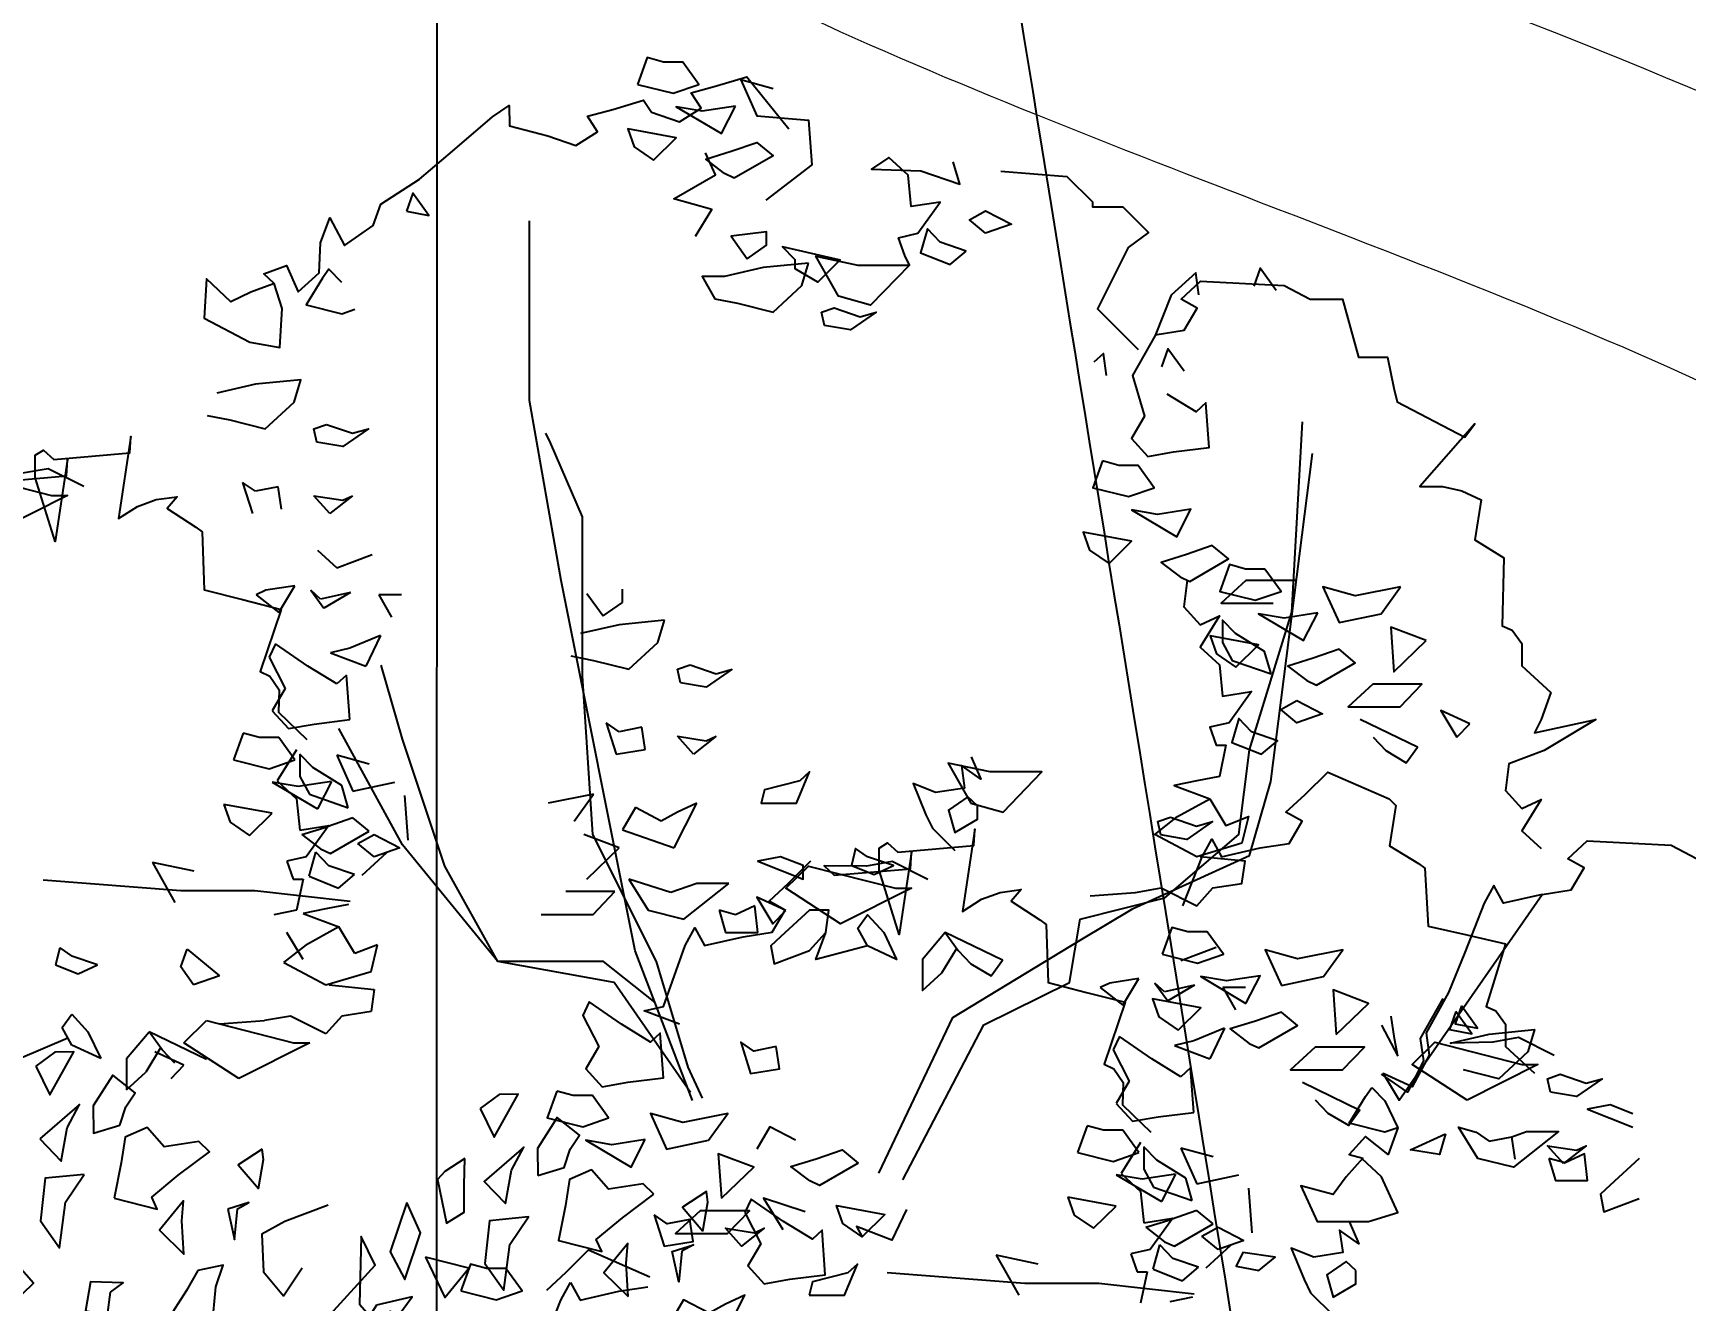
# Model space of a CAD drawing. Header units: metres. Extents: x 10 to 239, y 2 to 253.
# Drawn here: x 34.41 to 40.64, y 97.58 to 102.37 of the extents above; entities that cross this region are included whole.
import ezdxf

# ---------------------------------------------------------------- set-up
doc = ezdxf.new("R2010")
doc.units = ezdxf.units.M
doc.header["$MEASUREMENT"] = 0
doc.layers.get('Defpoints').update_dxf_attribs({"color": 9})
for name, color, linetype in [('-cotas', 252, 'Continuous'), ('1', 7, 'Continuous'), ('cot200', 9, 'Continuous')]:
    doc.layers.add(name, color=color, linetype=linetype)
doc.layers.add('barrera', color=7, linetype='Continuous', lineweight=0, true_color=0x9dbb63)
doc.layers.add('bloques ARBOLES', color=7, linetype='Continuous', true_color=0xb8d897)
doc.styles.get("Standard").update_dxf_attribs({"font": 'arial.ttf'})
doc.dimstyles.get("Standard").update_dxf_attribs({"dimtxt": 0.18, "dimasz": 0.18, "dimexe": 0.18, "dimexo": 0.0625, "dimgap": 0.09, "dimtad": 0, "dimtih": 1, "dimtoh": 1, "dimdec": 4, "dimzin": 0, "dimdsep": 46, "dimtxsty": 'Standard', "dimcen": 0.09, "dimadec": 0, "dimazin": 0, "dimtfac": 1, "dimtdec": 4, "dimtofl": 0, "dimtmove": 0, "dimatfit": 3, "dimfxl": 1, "dimtolj": 1, "dimtzin": 0, "dimarcsym": 0})

# ---------------------------------------------------------------- blocks, each defined once
blk = doc.blocks.new('ARBOL22')
for points in [[(-0.1967, 2.2503), (-0.1308, 2.2338), (-0.0828, 2.2503), (-0.1128, 2.2918), (-0.1487, 2.2918), (-0.1787, 2.3)], [(-0.0147, 2.2102), (-0.0769, 2.2007), (-0.1248, 2.2089), (-0.041, 2.1592)], [(-0.1668, 2.1096), (-0.1248, 2.1509), (-0.2146, 2.1676), (-0.2028, 2.1343)], [(-0.017, 2.0763), (-0.0351, 2.0847), (-0.0702, 2.1116), (-0.0231, 2.1261), (0.0249, 2.1427), (0.0549, 2.1178)], [(-0.6257, 2.0149), (-0.5839, 2.0067), (-0.6139, 2.0482)], [(0.4494, 1.974), (0.4194, 1.9988), (0.4494, 2.0155), (0.4973, 1.9906)], [(0.0068, 1.9268), (0.0427, 1.9517), (0.0427, 1.9765), (-0.0231, 1.9683)], [(0.4133, 1.9409), (0.3654, 1.9575), (0.3415, 1.9824), (0.3286, 1.9377), (0.3835, 1.916)], [(0.072, 1.9491), (0.1797, 1.9244), (0.1379, 1.8829), (0.0959, 1.9078), (0.0959, 1.9244)], [(0.1206, 1.9186), (0.0368, 1.9103), (-0.035, 1.8937), (-0.077, 1.8937), (-0.0531, 1.8523), (-0.0111, 1.8439), (0.0548, 1.8275), (0.1086, 1.877)], [(0.1447, 1.8275), (0.1686, 1.8357), (0.2165, 1.8191), (0.2465, 1.8275), (0.1986, 1.7944), (0.1506, 1.8026)], [(-0.7739, 1.6192), (-0.726, 1.6026), (-0.696, 1.611), (-0.744, 1.5779), (-0.7919, 1.5861), (-0.7978, 1.611)], [(0.6666, 1.5513), (0.6487, 1.5016), (0.7146, 1.4851), (0.7625, 1.5016), (0.7325, 1.5431), (0.6966, 1.5431)], [(-1.2845, 1.4869), (-1.2547, 1.4869), (-1.3864, 1.4207), (-1.4882, 1.4869), (-1.4462, 1.5283)], [(0.7205, 1.4603), (0.8043, 1.4105), (0.8307, 1.4616), (0.7684, 1.452)], [(0.6785, 1.3609), (0.7205, 1.4023), (0.6307, 1.4189), (0.6426, 1.3856)], [(0.8103, 1.3361), (0.8284, 1.3277), (0.9002, 1.3692), (0.8702, 1.394), (0.8223, 1.3774), (0.7752, 1.3629)], [(0.9679, 1.3506), (0.932, 1.3506), (0.902, 1.3588), (0.8841, 1.3091), (0.95, 1.2926), (0.9979, 1.3091)], [(1.2194, 1.3175), (1.1356, 1.3009), (1.0757, 1.3175), (1.1056, 1.2511), (1.1835, 1.2677)], [(1.0661, 1.2691), (1.0038, 1.2595), (0.9559, 1.2677), (1.0397, 1.218)], [(0.9793, 1.156), (0.9672, 1.1975), (0.9134, 1.2306), (0.8893, 1.2555), (0.8893, 1.214), (0.9073, 1.1808)], [(1.2674, 1.218), (1.2015, 1.2429), (1.2074, 1.16)], [(0.9139, 1.1684), (0.9559, 1.2098), (0.8661, 1.2264), (0.878, 1.1931)], [(1.0638, 1.1352), (1.1356, 1.1767), (1.1056, 1.2015), (1.0577, 1.1849), (1.0106, 1.1704), (1.0457, 1.1436)], [(1.1681, 1.1366), (1.1224, 1.0945), (1.2189, 1.0945), (1.2595, 1.1366)], [(1.0272, 1.1064), (1.0751, 1.0815), (1.0272, 1.0649), (0.9972, 1.0898)], [(0.9432, 1.0484), (0.9193, 1.0733), (0.9064, 1.0287), (0.9613, 1.0069), (0.9911, 1.0318)], [(0.4222, 0.9158), (0.482, 0.8994), (0.554, 0.9738), (0.4581, 0.9738), (0.3802, 0.9904)], [(0.1046, 0.9573), (0.0388, 0.9407), (0.0328, 0.9158), (0.0987, 0.9158), (0.1226, 0.9738)], [(0.4166, 0.9275), (0.3807, 0.9026), (0.3926, 0.8611), (0.4346, 0.886), (0.4346, 0.9109)], [(0.7927, 0.8901), (0.8407, 0.8734), (0.8706, 0.8818), (0.8227, 0.8487), (0.7748, 0.857), (0.7689, 0.8818)], [(0.2005, 0.7999), (0.2425, 0.7834), (0.2784, 0.7999), (0.2305, 0.8165), (0.2082, 0.8318)], [(0.0687, 0.8165), (0.0269, 0.8081), (0.1107, 0.775), (0.1107, 0.7999)], [(0.2822, 0.7578), (0.312, 0.7578), (0.1802, 0.6916), (0.0785, 0.7578), (0.1205, 0.7991)], [(0.0785, 0.7165), (0.0246, 0.7412), (0.0546, 0.6916)], [(1.4826, 0.7465), (1.4107, 0.7299), (1.3928, 0.763), (1.3748, 0.7299), (1.3389, 0.6388), (1.309, 0.5642), (1.267, 0.4897), (1.2731, 0.4482), (1.2413, 0.3894), (1.1874, 0.4141), (1.2174, 0.3645)], [(0.7771, 0.6353), (0.843, 0.6188), (0.8909, 0.6353), (0.8609, 0.6768), (0.825, 0.6768), (0.795, 0.685)], [(0.9986, 0.5773), (1.0765, 0.594), (1.1124, 0.6437), (1.0286, 0.6271), (0.9686, 0.6437)], [(0.9327, 0.5442), (0.9591, 0.5953), (0.8968, 0.5857), (0.8489, 0.594)], [(0.8069, 0.4946), (0.8489, 0.536), (0.7591, 0.5526), (0.771, 0.5193)], [(1.1004, 0.4862), (1.1604, 0.5442), (1.0945, 0.5691)], [(-0.2686, 0.464), (-0.2925, 0.4226), (-0.2626, 0.3893), (-0.2146, 0.3977), (-0.1487, 0.406), (-0.1548, 0.4888), (-0.1728, 0.4722), (-0.2266, 0.5053), (-0.2866, 0.5468), (-0.2985, 0.5219)], [(0.9387, 0.4698), (0.9568, 0.4614), (1.0286, 0.5029), (0.9986, 0.5277), (0.9507, 0.5111), (0.9036, 0.4966)], [(1.3221, 0.5288), (1.3103, 0.4955), (1.3521, 0.4873)], [(1.3328, 0.5395), (1.321, 0.5062), (1.3628, 0.498)], [(0.0609, 0.464), (0.0189, 0.4557), (-0.0051, 0.4722), (0.013, 0.4142), (0.0669, 0.4226)], [(1.1119, 0.4207), (1.1525, 0.4628), (1.061, 0.4628), (1.0154, 0.4207)], [(1.3431, 0.3645), (1.2413, 0.4307), (1.2833, 0.4721), (1.445, 0.4307), (1.4748, 0.4307)], [(-1.3134, 0.4275), (-1.2876, 0.3745), (-1.2432, 0.4543), (-1.2786, 0.4537)], [(-1.1579, 0.3183), (-1.1465, 0.3523), (-1.1291, 0.3781), (-1.1706, 0.411), (-1.2072, 0.3538), (-1.2068, 0.3031)], [(1.4981, 0.3794), (1.4922, 0.4043), (1.5161, 0.4125), (1.564, 0.3959), (1.594, 0.4043), (1.5461, 0.3712)], [(-0.4886, 0.3487), (-0.4627, 0.2957), (-0.4184, 0.3755), (-0.4537, 0.3749)], [(-0.3464, 0.3811), (-0.3643, 0.3314), (-0.2985, 0.3149), (-0.2505, 0.3314), (-0.2805, 0.3729), (-0.3164, 0.3729)], [(-1.3065, 0.2925), (-1.2665, 0.2512), (-1.2557, 0.3133), (-1.2326, 0.3561)], [(-0.0649, 0.29), (-0.029, 0.3398), (-0.1128, 0.3231), (-0.1728, 0.3398), (-0.1428, 0.2734)], [(-1.1685, 0.1828), (-1.0881, 0.1622), (-1.0981, 0.1846), (-1.0496, 0.2251), (-0.9911, 0.2687), (-1.0109, 0.2878), (-1.0754, 0.278), (-1.107, 0.3138), (-1.148, 0.296), (-1.1553, 0.2479)], [(-0.382, 0.2243), (-0.3331, 0.2395), (-0.3217, 0.2735), (-0.3043, 0.2993), (-0.3457, 0.3321), (-0.3823, 0.2749)], [(-0.4309, 0.2344), (-0.4078, 0.2772), (-0.4816, 0.2136), (-0.4416, 0.1724)], [(-0.1823, 0.2913), (-0.2446, 0.2818), (-0.2925, 0.29), (-0.2087, 0.2403)], [(1.3034, 0.302), (1.2922, 0.2636), (1.2383, 0.272)], [(1.522, 0.2468), (1.4922, 0.2799), (1.5461, 0.2717), (1.564, 0.2799)], [(-0.8933, 0.2737), (-0.9381, 0.2444), (-0.9005, 0.2002), (-0.8913, 0.2541)], [(-0.5175, 0.2564), (-0.5541, 0.2317), (-0.5678, 0.2172), (-0.5514, 0.1359), (-0.5182, 0.1564), (-0.5187, 0.2071)], [(-0.041, 0.1823), (0.0189, 0.2403), (-0.0469, 0.2651)], [(0.2131, 0.2475), (0.1413, 0.206), (0.1232, 0.2144), (0.0881, 0.2412), (0.1352, 0.2557), (0.1831, 0.2723)], [(1.495, 0.2564), (1.5071, 0.215), (1.567, 0.215), (1.5609, 0.2648), (1.525, 0.2482)], [(-1.2236, 0.2267), (-1.2961, 0.2195), (-1.3051, 0.1403), (-1.2694, 0.0904), (-1.2585, 0.1752)], [(-0.1663, 0.1898), (-0.1861, 0.209), (-0.2505, 0.1992), (-0.2821, 0.235), (-0.3232, 0.2172), (-0.3305, 0.1691), (-0.3437, 0.104), (-0.2632, 0.0834), (-0.2733, 0.1057), (-0.2247, 0.1462)], [(-0.0757, 0.1213), (-0.0664, 0.1752), (-0.0685, 0.1949), (-0.1133, 0.1656)], [(-1.0428, 0.1406), (-1.0394, 0.1773), (-1.0839, 0.1228), (-1.0386, 0.0787)], [(-0.957, 0.1623), (-0.945, 0.106), (-0.9393, 0.1628), (-0.918, 0.1746)], [(-0.6251, 0.1746), (-0.6558, 0.0831), (-0.6288, 0.0313), (-0.5996, 0.1179)], [(-0.0295, 0.1167), (0.011, 0.1589), (-0.0804, 0.1589), (-0.126, 0.1167)], [(0.0022, 0.156), (0.032, 0.098), (0.0081, 0.0567), (0.0381, 0.0234), (0.086, 0.0318), (0.1519, 0.0401), (0.1458, 0.1229), (0.1279, 0.1063), (0.074, 0.1394), (0.0141, 0.1809)], [(-0.4803, 0.0615), (-0.4446, 0.0116), (-0.4336, 0.0964), (-0.3988, 0.1479), (-0.4712, 0.1406)], [(-0.1656, 0.1513), (-0.1475, 0.0934), (-0.0936, 0.1018), (-0.0996, 0.1431), (-0.1416, 0.1349)], [(0.0202, 0.1182), (0.0381, 0.1265), (-0.0039, 0.0934), (-0.0337, 0.1265)], [(-0.2138, -0.0001), (-0.218, 0.0618), (-0.2145, 0.0985), (-0.2591, 0.044)], [(-0.1144, 0.084), (-0.1202, 0.0272), (-0.1322, 0.0835), (-0.0931, 0.0957)], [(-0.59, 0.0731), (-0.5542, -0.0022), (-0.5096, 0.0524)], [(0.9568, 0.0483), (0.9868, 0.0732), (0.9268, 0.0814), (0.9148, 0.0565)], [(1.1365, 0.0483), (1.1186, 0.0649), (1.0827, 0.0401), (1.0945, -0.0014), (1.1365, 0.0234)], [(-1.4114, -0.0198), (-1.3463, -0.086), (-1.3504, -0.0467), (-1.3567, -0.013), (-1.3178, 0.0245), (-1.3495, 0.0605)], [(-1.0126, 0.0485), (-1.034, 0.0113), (-1.0706, -0.0459), (-1.0407, -0.1127), (-1.0052, -0.1374), (-0.9863, -0.0553), (-0.9792, 0.0181), (-0.9659, 0.0579)], [(-0.5249, 0.0105), (-0.459, -0.006), (-0.411, 0.0105), (-0.441, 0.052), (-0.4769, 0.052), (-0.5069, 0.0602)], [(0.122, 0.0023), (0.1878, 0.0023), (0.2117, 0.0602), (0.1938, 0.0438), (0.1279, 0.0271)], [(-1.1748, 0.0081), (-1.1515, 0.0256), (-1.2122, 0.0269), (-1.2214, -0.0268), (-1.1804, -0.0344)], [(-0.0398, -0.0806), (0.0022, 0.0023), (-0.0337, -0.0142), (-0.0637, -0.0308), (-0.1116, -0.006), (-0.1356, -0.0475)], [(-0.6812, -0.0163), (-0.7178, -0.0735), (-0.6818, -0.174), (-0.6627, -0.1174), (-0.6632, -0.0666), (-0.6148, -0.0007)]]:
    blk.add_lwpolyline(points, close=True)
for points in [[(-0.8727, 1.8802), (-0.9147, 1.8648), (-0.9514, 1.8467), (-0.9966, 1.8891), (-1.0009, 1.8166), (-0.9162, 1.772), (-0.8607, 1.7616), (-0.8564, 1.8342), (-0.8711, 1.8808), (-0.8902, 1.8987), (-0.8481, 1.9141), (-0.8265, 1.8651), (-0.7874, 1.9008), (-0.7855, 1.956), (-0.7676, 2.0028), (-0.7407, 1.951), (-0.6872, 1.9884), (-0.6732, 2.028), (-0.6014, 2.0743), (-0.5401, 2.1264), (-0.466, 2.1903), (-0.4347, 2.2112), (-0.4342, 2.1736), (-0.3629, 2.1548), (-0.3112, 2.137), (-0.2708, 2.1624), (-0.2896, 2.1911), (-0.2424, 2.2037), (-0.1859, 2.2209), (-0.1705, 2.1987), (-0.1189, 2.1808), (-0.0785, 2.2063), (-0.0973, 2.235), (-0.0501, 2.2475), (0.0064, 2.2647), (0.084, 2.1677)], [(0.0549, 2.242), (-0.0051, 2.2587), (0.0249, 2.1923), (0.1207, 2.184), (0.1267, 2.1012), (0.0417, 2.0356)], [(-0.089, 1.9683), (-0.059, 2.0179), (-0.1292, 2.038), (-0.052, 2.0826), (-0.0706, 2.1231)], [(0.3079, 1.915), (0.2359, 1.8405), (0.1761, 1.857), (0.1341, 1.9316), (0.212, 1.915), (0.3079, 1.915), (0.2995, 1.9326), (0.2876, 1.9657), (0.3235, 1.974), (0.3654, 2.032), (0.3115, 2.0237), (0.3056, 2.0817), (0.2697, 2.1148), (0.2378, 2.0931), (0.3294, 2.0899), (0.4014, 2.0651), (0.3894, 2.1066)], [(0.4776, 2.089), (0.6005, 2.0795), (0.6477, 2.0323), (0.6477, 2.0228), (0.7044, 2.0228), (0.7517, 1.9756), (0.7139, 1.9473), (0.6572, 1.8339), (0.7328, 1.7583)], [(-0.0949, 0.3639), (-0.2008, 0.6417), (-0.3384, 1.3293), (-0.3973, 1.6633), (-0.3973, 1.9973)], [(-0.7457, 1.8825), (-0.7695, 1.9074), (-0.7816, 1.8908), (-0.8115, 1.841), (-0.7457, 1.8245), (-0.7216, 1.8328)], [(0.9891, 1.8677), (0.9591, 1.9092), (0.9472, 1.8759)], [(0.8453, 1.8594), (0.8394, 1.9008), (0.794, 1.8588), (0.764, 1.7842), (0.722, 1.7097), (0.7444, 1.6342), (0.7205, 1.5928), (0.7505, 1.5596), (0.7984, 1.568), (0.8643, 1.5762), (0.8582, 1.6591), (0.8402, 1.6424), (0.7864, 1.6755)], [(0.7643, 1.7857), (0.8183, 1.7939), (0.8422, 1.8352), (0.8122, 1.8519), (0.8481, 1.885), (1.0039, 1.8767), (1.0519, 1.8519), (1.1118, 1.8519), (1.1416, 1.7441), (1.1957, 1.7441), (1.2075, 1.6862), (1.2136, 1.6613), (1.3393, 1.5951), (1.3574, 1.62), (1.2555, 1.504), (1.2975, 1.504), (1.3334, 1.4958), (1.3693, 1.4791), (1.3574, 1.4047), (1.4113, 1.3714), (1.4085, 1.2454), (1.4267, 1.2372), (1.4446, 1.2123), (1.4446, 1.171), (1.4985, 1.1212), (1.4805, 1.0715), (1.4685, 1.0466), (1.5823, 1.0715), (1.4864, 1.0135), (1.4206, 0.9886), (1.4146, 0.9391), (1.4446, 0.906), (1.4805, 0.9224), (1.4446, 0.8645), (1.4805, 0.8314)], [(0.6741, 1.7097), (0.6681, 1.751), (0.6502, 1.7346)], [(0.8179, 1.7179), (0.7879, 1.7594), (0.776, 1.7262)], [(-0.9956, 1.6358), (-0.9536, 1.6274), (-0.8878, 1.611), (-0.8339, 1.6606), (-0.8219, 1.7021), (-0.9057, 1.6938), (-0.9775, 1.6772)], [(-1.2247, 1.5036), (-1.2906, 1.5367), (-1.3385, 1.5283)], [(-1.3982, 1.5111), (-1.2567, 1.5234), (-1.2549, 1.5541), (-1.2779, 1.4014), (-1.3149, 1.5203), (-1.3149, 1.5617), (-1.2991, 1.5715), (-1.2805, 1.5539), (-1.139, 1.5661), (-1.1372, 1.5969), (-1.1602, 1.4442), (-1.1249, 1.4669), (-1.0902, 1.4794), (-1.051, 1.4848), (-1.0696, 1.4628), (-1.0166, 1.4283), (-1.0047, 1.4198), (-1.0014, 1.312), (-0.93, 1.2938), (-0.8584, 1.2754), (-0.8972, 1.1604), (-0.8793, 1.1517), (-0.862, 1.1264), (-0.8629, 1.0851), (-0.8103, 1.0341)], [(-0.0758, 0.3679), (-0.1025, 0.4256), (-0.1615, 0.6221), (-0.2794, 0.8578), (-0.299, 1.1525), (-0.299, 1.4472), (-0.358, 1.5847), (-0.3671, 1.6028)], [(0.2961, 0.2167), (0.4461, 0.5042), (0.6051, 0.5828), (0.6248, 0.7006), (0.782, 0.7399), (0.9196, 0.8578), (0.9393, 1.015), (1.0179, 1.2704), (1.0375, 1.624)], [(0.2513, 0.2291), (0.3889, 0.5182), (0.6248, 0.6613), (0.7231, 0.7203), (0.9393, 0.8185), (0.9786, 0.956), (1.0565, 1.565)], [(-0.9298, 1.5115), (-0.9116, 1.4535)], [(-0.9057, 1.495), (-0.9298, 1.5115)], [(-0.8637, 1.5033), (-0.9057, 1.495)], [(-0.8578, 1.4619), (-0.8637, 1.5033)], [(-0.768, 1.4535), (-0.7978, 1.4866)], [(-0.7978, 1.4866), (-0.744, 1.4784)], [(-0.726, 1.4866), (-0.768, 1.4535)], [(-0.744, 1.4784), (-0.726, 1.4866)], [(-0.7909, 1.3857), (-0.755, 1.3526)], [(-0.755, 1.3526), (-0.6891, 1.3775)], [(-0.8328, 1.3195), (-0.8868, 1.3111)], [(-0.8627, 1.2698), (-0.8328, 1.3195)], [(0.8234, 1.3299), (0.8175, 1.2803), (0.8475, 1.2472), (0.8834, 1.2637), (0.8475, 1.2057), (0.8834, 1.1726), (0.8893, 1.1146), (0.9432, 1.1229), (0.9013, 1.0649), (0.8654, 1.0567), (0.8773, 1.0235), (0.8954, 1.0235), (0.8834, 0.9656), (0.8414, 0.9573), (0.7996, 0.9489), (0.8654, 0.9241), (0.8954, 0.8745), (0.9372, 0.891), (0.9252, 0.8414), (0.8414, 0.8165), (0.7636, 0.8578), (0.8055, 0.891), (0.8654, 0.9241)], [(1.0241, 1.3291), (0.9326, 1.3291), (0.887, 1.287), (0.9835, 1.287)], [(-0.8868, 1.3111), (-0.9047, 1.3029)], [(-0.9047, 1.3029), (-0.8627, 1.2698)], [(-0.8029, 1.3111), (-0.7789, 1.278)], [(-0.785, 1.2946), (-0.8029, 1.3111)], [(-0.7293, 1.3073), (-0.785, 1.2946)], [(-0.7293, 1.3073), (-0.7789, 1.278)], [(-0.6771, 1.3029), (-0.6532, 1.2615)], [(-0.6351, 1.3029), (-0.6771, 1.3029)], [(-0.2907, 1.3052), (-0.2607, 1.2637)], [(-0.2248, 1.2886), (-0.2248, 1.3134)], [(-0.2607, 1.2637), (-0.2248, 1.2886)], [(-0.2307, 1.2472), (-0.3025, 1.2306)], [(-0.1469, 1.2555), (-0.2307, 1.2472)], [(-0.1589, 1.214), (-0.1469, 1.2555)], [(-0.8688, 1.2118), (-0.8807, 1.1869)], [(-0.8089, 1.1703), (-0.8688, 1.2118)], [(-0.731, 1.2035), (-0.7669, 1.1951)], [(-0.6736, 1.2273), (-0.731, 1.2035)], [(-0.6736, 1.2273), (-0.701, 1.1703)], [(-0.2127, 1.1644), (-0.1589, 1.214)], [(-0.8807, 1.1869), (-0.8509, 1.1289)], [(-0.755, 1.1372), (-0.8089, 1.1703)], [(-0.7669, 1.1951), (-0.701, 1.1703)], [(-0.1641, 0.5456), (-0.2597, 0.6221), (-0.4563, 0.6221), (-0.5546, 0.7989), (-0.6332, 1.0346), (-0.6725, 1.1721)], [(-0.3206, 1.1892), (-0.2786, 1.1808)], [(-0.2786, 1.1808), (-0.2127, 1.1644)], [(-0.1228, 1.1644), (-0.0989, 1.1726)], [(-0.0989, 1.1726), (-0.051, 1.156)], [(-0.7371, 1.1538), (-0.755, 1.1372)], [(-0.731, 1.0709), (-0.7371, 1.1538)], [(-0.1169, 1.1395), (-0.1228, 1.1644)], [(-0.069, 1.1313), (-0.1169, 1.1395)], [(-0.021, 1.1644), (-0.069, 1.1313)], [(-0.051, 1.156), (-0.021, 1.1644)], [(-0.8509, 1.1289), (-0.8748, 1.0876)], [(-0.8748, 1.0876), (-0.8448, 1.0543)], [(1.3483, 1.0632), (1.2944, 1.0879), (1.3244, 1.0383)], [(-0.9286, 1.0461), (-0.9466, 0.9963)], [(-0.8986, 1.0378), (-0.9286, 1.0461)], [(-0.8448, 1.0543), (-0.7968, 1.0627)], [(-0.7968, 1.0627), (-0.731, 1.0709)], [(-0.0985, 0.3784), (-0.2401, 0.5828), (-0.4563, 0.6221), (-0.6332, 0.8382), (-0.7511, 1.0543)], [(-0.2307, 1.0484), (-0.2547, 1.0649)], [(-0.2547, 1.0649), (-0.2366, 1.0069)], [(-0.1887, 1.0567), (-0.2307, 1.0484)], [(-0.1828, 1.0153), (-0.1887, 1.0567)], [(1.1686, 1.0383), (1.1926, 1.0134), (1.2304, 0.991), (1.2511, 1.0198), (1.1447, 1.0714)], [(1.3244, 1.0383), (1.3483, 1.0632)], [(-0.8627, 1.0378), (-0.8986, 1.0378)], [(-0.8296, 1.0151), (-0.8655, 0.9571)], [(-0.8328, 0.9963), (-0.8627, 1.0378)], [(-0.2366, 1.0069), (-0.1828, 1.0153)], [(-0.1228, 1.04), (-0.069, 1.0318)], [(-0.093, 1.0069), (-0.1228, 1.04)], [(-0.051, 1.04), (-0.093, 1.0069)], [(-0.069, 1.0318), (-0.051, 1.04)], [(-0.9466, 0.9963), (-0.8807, 0.9799)], [(-0.8807, 0.9799), (-0.8328, 0.9963)], [(-0.7996, 0.982), (-0.8236, 1.0069)], [(-0.8236, 1.0069), (-0.8236, 0.9654)], [(-0.7457, 0.9489), (-0.7996, 0.982)], [(-0.6951, 0.9881), (-0.755, 1.0047)], [(-0.755, 1.0047), (-0.725, 0.9384)], [(0.4226, 1.002), (0.4405, 0.9606), (0.4046, 0.9855), (0.4105, 0.944), (0.3567, 0.9358), (0.3148, 0.9522), (0.3387, 0.8942), (0.3507, 0.8695), (0.3926, 0.828)], [(-0.8748, 0.955), (-0.7909, 0.9052)], [(-0.8268, 0.9468), (-0.8748, 0.955)], [(-0.8655, 0.9571), (-0.8296, 0.924)], [(-0.7646, 0.9563), (-0.8268, 0.9468)], [(-0.8236, 0.9654), (-0.8057, 0.9323)], [(-0.7646, 0.9563), (-0.7909, 0.9052)], [(-0.725, 0.9384), (-0.6471, 0.955)], [(0.8154, 0.7251), (0.8513, 0.8162), (0.8692, 0.8493), (0.8872, 0.8162), (0.959, 0.8328), (1.013, 0.841), (1.0369, 0.8824), (1.0069, 0.899), (1.0428, 0.9321), (1.0848, 0.9736), (1.1987, 0.9239), (1.2109, 0.9113), (1.199, 0.8369), (1.2529, 0.8036), (1.2649, 0.7953), (1.2708, 0.6876), (1.3426, 0.6712), (1.4146, 0.6545), (1.3785, 0.5386), (1.3967, 0.5303), (1.4146, 0.5055), (1.4146, 0.4641), (1.4685, 0.4144)], [(-0.8296, 0.924), (-0.8236, 0.866)], [(-0.8057, 0.9323), (-0.7337, 0.9074)], [(-0.7337, 0.9074), (-0.7457, 0.9489)], [(-0.6292, 0.9301), (-0.6232, 0.8473)], [(-0.2786, 0.9325), (-0.3625, 0.9158)], [(-0.3145, 0.8827), (-0.2786, 0.9325)], [(-0.8748, 0.897), (-0.9645, 0.9136)], [(-0.9645, 0.9136), (-0.9527, 0.8804)], [(-0.9168, 0.8557), (-0.8748, 0.897)], [(-0.2007, 0.9076), (-0.2248, 0.8661)], [(-0.1528, 0.8827), (-0.2007, 0.9076)], [(-0.1228, 0.8994), (-0.1528, 0.8827)], [(-0.1289, 0.833), (-0.0869, 0.9158)], [(-0.0869, 0.9158), (-0.1228, 0.8994)], [(-0.9527, 0.8804), (-0.9168, 0.8557)], [(-0.8236, 0.866), (-0.7698, 0.8743)], [(-0.8201, 0.8576), (-0.773, 0.8721)], [(-0.7698, 0.8743), (-0.8116, 0.8163)], [(-0.725, 0.8888), (-0.773, 0.8721)], [(-0.7669, 0.8224), (-0.6951, 0.8639)], [(-0.6951, 0.8639), (-0.725, 0.8888)], [(-0.2248, 0.8661), (-0.1289, 0.833)], [(0.342, 0.7744), (0.2761, 0.8075), (0.2282, 0.7991), (0.1499, 0.7996), (0.1685, 0.7819), (0.31, 0.7942), (0.3118, 0.8249), (0.2887, 0.6723), (0.2518, 0.7912), (0.2518, 0.8325), (0.2676, 0.8423), (0.2862, 0.8247), (0.4277, 0.837), (0.4295, 0.8677), (0.4065, 0.715), (0.4418, 0.7378), (0.4764, 0.7502), (0.5156, 0.7557), (0.4971, 0.7337), (0.5501, 0.6992), (0.5619, 0.6906), (0.5653, 0.5828), (0.6367, 0.5646), (0.7083, 0.5463), (0.6695, 0.4312), (0.6874, 0.4226), (0.7047, 0.3973), (0.7037, 0.3559), (0.7564, 0.3049)], [(-0.8201, 0.8576), (-0.785, 0.8308)], [(-0.785, 0.8308), (-0.7669, 0.8224)], [(-0.7158, 0.8412), (-0.6858, 0.8578)], [(-0.6858, 0.8163), (-0.7158, 0.8412)], [(-0.6858, 0.8578), (-0.6378, 0.8329)], [(-0.6378, 0.8329), (-0.6858, 0.8163)], [(-0.2307, 0.833), (-0.2966, 0.8578)], [(-0.2907, 0.775), (-0.2307, 0.833)], [(1.4826, 0.7465), (1.5366, 0.7547), (1.5605, 0.7961), (1.5305, 0.8127), (1.5664, 0.8458), (1.7222, 0.8376), (1.7701, 0.8127)], [(-1.0973, 0.806), (-1.0553, 0.7314)], [(-1.0194, 0.7894), (-1.0973, 0.806)], [(-0.8116, 0.8163), (-0.8475, 0.8081)], [(-0.8475, 0.8081), (-0.8357, 0.775)], [(-0.8065, 0.7801), (-0.7937, 0.8247)], [(-0.7698, 0.7998), (-0.7937, 0.8247)], [(-0.7218, 0.7832), (-0.7698, 0.7998)], [(-0.6626, 0.8239), (-0.7082, 0.7817)], [(-0.1188, 0.5053), (-0.1846, 0.5302), (-0.1487, 0.5386), (-0.1082, 0.6513), (-0.0903, 0.6844), (-0.0723, 0.6513), (-0.0005, 0.6679), (0.0535, 0.6761), (0.0774, 0.7175), (0.0474, 0.7341), (0.0833, 0.7672), (0.1253, 0.8087)], [(0.6437, 0.744), (0.7276, 0.7501), (0.7755, 0.7585), (0.8414, 0.7254), (0.8714, 0.7585), (0.9252, 0.7668), (0.9313, 0.8081), (0.8475, 0.8165)], [(-0.7299, 0.7336), (-0.9068, 0.7533), (-1.0444, 0.7533), (-1.2999, 0.7729)], [(-0.8357, 0.775), (-0.8175, 0.775)], [(-0.8175, 0.775), (-0.8296, 0.717)], [(-0.8065, 0.7801), (-0.7517, 0.7583)], [(-0.7517, 0.7583), (-0.7218, 0.7832)], [(-0.1348, 0.7501), (-0.2127, 0.775)], [(-0.2127, 0.775), (-0.1768, 0.717)], [(-0.2386, 0.7516), (-0.33, 0.7516)], [(-0.2791, 0.7094), (-0.2386, 0.7516)], [(-0.0869, 0.7668), (-0.1348, 0.7501)], [(-0.111, 0.7006), (-0.0271, 0.7668)], [(-0.0271, 0.7668), (-0.0869, 0.7668)], [(-0.8296, 0.717), (-0.8716, 0.7088)], [(-0.7753, 0.7194), (-0.8171, 0.711)], [(-0.8171, 0.711), (-0.7512, 0.6862)], [(-0.7333, 0.7277), (-0.7753, 0.7194)], [(-0.3756, 0.7094), (-0.2791, 0.7094)], [(-0.1768, 0.717), (-0.111, 0.7006)], [(-0.0451, 0.717), (-0.0331, 0.6757)], [(-0.0151, 0.7088), (-0.0451, 0.717)], [(0.0208, 0.7254), (-0.0151, 0.7088)], [(0.0269, 0.6757), (0.0208, 0.7254)], [(0.2305, 0.6508), (0.2125, 0.6839), (0.2305, 0.7088), (0.2605, 0.6757), (0.2843, 0.6259), (0.2305, 0.6508), (0.1346, 0.6259), (0.1526, 0.6757), (0.1587, 0.717), (0.1226, 0.717), (0.0687, 0.6674), (0.0508, 0.6508), (0.0567, 0.6177), (0.1226, 0.6426), (0.1526, 0.6757)], [(-0.8175, 0.6259), (-0.8475, 0.6755)], [(-0.7512, 0.6862), (-0.8112, 0.6531)], [(-0.7212, 0.6366), (-0.7512, 0.6862)], [(-0.0331, 0.6757), (0.0269, 0.6757)], [(0.3743, 0.6757), (0.3982, 0.6426), (0.4222, 0.6177), (0.4599, 0.5953), (0.4807, 0.6241), (0.3743, 0.6757), (0.3323, 0.6259), (0.3323, 0.568), (0.3682, 0.6011), (0.3952, 0.6457)], [(-1.2693, 0.6474), (-1.277, 0.6155)], [(-1.2693, 0.6474), (-1.2471, 0.6321)], [(-1.0447, 0.6117), (-1.0327, 0.6448)], [(-1.0327, 0.6448), (-0.9729, 0.5951)], [(-0.853, 0.62), (-0.8112, 0.6531)], [(-0.6794, 0.6531), (-0.7212, 0.6366)], [(-0.6914, 0.6035), (-0.6794, 0.6531)], [(0.8117, 0.6235), (0.8775, 0.6483)], [(-1.277, 0.6155), (-1.235, 0.599)], [(-1.1991, 0.6155), (-1.2471, 0.6321)], [(-1.235, 0.599), (-1.1991, 0.6155)], [(-0.853, 0.62), (-0.7753, 0.5786)], [(-1.0208, 0.5786), (-1.0447, 0.6117)], [(-0.9729, 0.5951), (-1.0208, 0.5786)], [(-0.7753, 0.5786), (-0.6914, 0.6035)], [(0.7339, 0.5903), (0.6799, 0.5819)], [(0.7039, 0.5406), (0.7339, 0.5903)], [(-0.7692, 0.5786), (-0.6853, 0.5702)], [(-0.6853, 0.5702), (-0.6914, 0.5289)], [(0.6799, 0.5819), (0.6619, 0.5737)], [(0.6619, 0.5737), (0.7039, 0.5406)], [(0.7817, 0.5655), (0.7637, 0.5819)], [(0.7637, 0.5819), (0.7878, 0.5488)], [(0.8374, 0.5782), (0.7817, 0.5655)], [(0.8374, 0.5782), (0.7878, 0.5488)], [(0.9316, 0.5737), (0.8896, 0.5737)], [(0.8896, 0.5737), (0.9135, 0.5324)], [(1.2983, 0.5535), (1.2563, 0.479), (1.2624, 0.4375), (1.2324, 0.3795), (1.1844, 0.4128)], [(-1.265, 0.4995), (-1.2471, 0.5244)], [(-1.2471, 0.5244), (-1.2171, 0.4913)], [(-0.6914, 0.5289), (-0.7453, 0.5206)], [(-1.2471, 0.4664), (-1.265, 0.4995)], [(-1.2171, 0.4913), (-1.1932, 0.4415)], [(-1.1453, 0.4415), (-1.1033, 0.4913)], [(-1.0794, 0.4582), (-1.1033, 0.4913)], [(-0.9969, 0.4397), (-1.1033, 0.4913)], [(-1.0388, 0.4709), (-0.9968, 0.5122)], [(-0.9968, 0.5122), (-0.8351, 0.4709)], [(-0.9729, 0.5061), (-0.8891, 0.5122)], [(-0.8411, 0.5206), (-0.8891, 0.5122)], [(-0.7753, 0.4875), (-0.8411, 0.5206)], [(-0.7453, 0.5206), (-0.7753, 0.4875)], [(0.893, 0.4981), (0.8357, 0.4744)], [(0.893, 0.4981), (0.8657, 0.4411)], [(1.1844, 0.5039), (1.2144, 0.4459)], [(1.2083, 0.479), (1.2024, 0.5204)], [(1.5048, 0.4474), (1.4389, 0.4805), (1.391, 0.4721), (1.3125, 0.4705), (1.3843, 0.4871), (1.4681, 0.4954), (1.4561, 0.4539), (1.4023, 0.4043), (1.3364, 0.4207)], [(-1.2541, 0.4794), (-1.3429, 0.4415)], [(-1.1932, 0.4415), (-1.2471, 0.4664)], [(-1.0824, 0.4613), (-1.1094, 0.4167)], [(-0.937, 0.4047), (-1.0388, 0.4709)], [(-0.8052, 0.4709), (-0.937, 0.4047)], [(-0.8351, 0.4709), (-0.8052, 0.4709)], [(0.6978, 0.4826), (0.686, 0.4578)], [(0.7578, 0.4411), (0.6978, 0.4826)], [(0.8357, 0.4744), (0.7998, 0.466)], [(0.7998, 0.466), (0.8657, 0.4411)], [(1.2144, 0.4459), (1.2083, 0.479)], [(-1.1453, 0.4415), (-1.1453, 0.3835)], [(-1.0388, 0.4296), (-1.0927, 0.4543)], [(-1.0553, 0.4333), (-1.0794, 0.4582)], [(-1.0627, 0.4047), (-1.0388, 0.4296)], [(0.686, 0.4578), (0.7158, 0.3998)], [(0.8117, 0.408), (0.7578, 0.4411)], [(-1.1453, 0.3835), (-1.1094, 0.4167)], [(0.7158, 0.3998), (0.6919, 0.3584)], [(0.8296, 0.4247), (0.8117, 0.408)], [(0.8357, 0.3418), (0.8296, 0.4247)], [(1.0377, 0.3976), (1.1441, 0.3461), (1.1234, 0.3172), (1.0856, 0.3396), (1.0616, 0.3645)], [(1.1665, 0.3879), (1.1904, 0.3631), (1.2144, 0.3133), (1.1904, 0.3051), (1.1245, 0.3216), (1.1545, 0.3713)], [(1.1545, 0.3713), (1.1665, 0.3879)], [(0.6919, 0.3584), (0.7219, 0.3252)], [(0.7698, 0.3336), (0.8357, 0.3418)], [(1.6508, 0.3392), (1.6088, 0.3559), (1.567, 0.3475), (1.6508, 0.3144)], [(0.0968, 0.29), (0.0489, 0.3149), (0.0249, 0.2734)], [(0.6381, 0.3169), (0.6201, 0.2672)], [(0.668, 0.3087), (0.6381, 0.3169)], [(0.7039, 0.3087), (0.668, 0.3087)], [(0.7339, 0.2672), (0.7039, 0.3087)], [(0.7219, 0.3252), (0.7698, 0.3336)], [(1.2144, 0.3133), (1.1965, 0.2636), (1.1545, 0.2969), (1.1245, 0.2636), (1.1497, 0.2567), (1.1186, 0.2222), (1.0945, 0.1891), (1.0347, 0.2056), (1.0647, 0.1394), (1.1604, 0.1394), (1.2144, 0.156), (1.1844, 0.2222), (1.1485, 0.2553)], [(1.4322, 0.2552), (1.4263, 0.2966), (1.4532, 0.3061), (1.513, 0.3061), (1.4291, 0.2399), (1.3633, 0.2564), (1.3274, 0.3144), (1.3603, 0.3048), (1.3843, 0.2883), (1.4263, 0.2966)], [(0.7371, 0.286), (0.7012, 0.228)], [(0.743, 0.2777), (0.743, 0.2362)], [(0.7671, 0.2529), (0.743, 0.2777)], [(0.6201, 0.2672), (0.686, 0.2507)], [(0.686, 0.2507), (0.7339, 0.2672)], [(0.8209, 0.2198), (0.7671, 0.2529)], [(0.8117, 0.2756), (0.8416, 0.2092)], [(0.8716, 0.259), (0.8117, 0.2756)], [(1.6627, 0.2564), (1.6088, 0.2068), (1.5909, 0.1902), (1.5968, 0.1571), (1.6627, 0.1819)], [(0.7398, 0.2176), (0.6919, 0.2258)], [(0.6919, 0.2258), (0.7758, 0.1761)], [(0.7012, 0.228), (0.7371, 0.1949)], [(0.8021, 0.2272), (0.7398, 0.2176)], [(0.743, 0.2362), (0.761, 0.2031)], [(0.8021, 0.2272), (0.7758, 0.1761)], [(0.833, 0.1782), (0.8209, 0.2198)], [(0.8416, 0.2092), (0.9195, 0.2258)], [(0.6919, 0.1679), (0.6022, 0.1845)], [(0.6022, 0.1845), (0.614, 0.1512)], [(0.7371, 0.1949), (0.743, 0.1369)], [(0.761, 0.2031), (0.833, 0.1782)], [(0.9375, 0.201), (0.9434, 0.1181)], [(-0.7711, 0.1694), (-0.8511, 0.1394), (-0.8939, 0.1159), (-0.8913, 0.0456), (-0.8538, 0.0013), (-0.819, 0.0529)], [(0.1148, 0.1574), (0.0369, 0.1823), (0.0728, 0.1243)], [(0.3029, 0.1617), (0.2755, 0.1047), (0.2096, 0.1296), (0.2203, 0.111), (0.1844, 0.1357), (0.1725, 0.169), (0.2623, 0.1523), (0.2203, 0.111)], [(0.6499, 0.1265), (0.6919, 0.1679)], [(0.8416, 0.1596), (0.7937, 0.143)], [(0.8716, 0.1348), (0.8416, 0.1596)], [(0.614, 0.1512), (0.6499, 0.1265)], [(0.743, 0.1369), (0.7969, 0.1451)], [(0.7466, 0.1285), (0.7937, 0.143)], [(0.7466, 0.1285), (0.7817, 0.1017)], [(0.7969, 0.1451), (0.7551, 0.0872)], [(0.7998, 0.0933), (0.8716, 0.1348)], [(0.8509, 0.112), (0.8809, 0.1287)], [(0.8809, 0.1287), (0.9288, 0.1038)], [(1.1245, 0.1394), (1.1424, 0.098), (1.1065, 0.1229), (1.1125, 0.0814), (1.0586, 0.0732), (1.0168, 0.0896), (1.0407, 0.0317), (1.0527, 0.007), (1.0945, -0.0345), (1.0586, -0.0428), (1.0635, -0.0563), (1.095, -0.0701), (1.1136, -0.1106), (1.0364, -0.1553)], [(-0.7674, -0.0338), (-0.684, 0.0583), (-0.7099, 0.1113), (-0.7128, -0.0143), (-0.6812, -0.0501), (-0.6559, -0.027), (-0.636, -0.0716), (-0.61, -0.1246), (-0.656, -0.22), (-0.5811, -0.283), (-0.5555, -0.3106), (-0.5926, -0.3171), (-0.5997, -0.3904), (-0.6091, -0.4443)], [(0.7602, 0.0509), (0.773, 0.0956)], [(0.7969, 0.0707), (0.773, 0.0956)], [(0.7817, 0.1017), (0.7998, 0.0933)], [(0.8809, 0.0872), (0.8509, 0.112)], [(0.9041, 0.0947), (0.8584, 0.0526)], [(0.9288, 0.1038), (0.8809, 0.0872)], [(-0.3653, 0.0117), (-0.3294, 0.0448), (-0.2874, 0.0863), (-0.1736, 0.0366)], [(0.4693, 0.0769), (0.5113, 0.0023)], [(0.5472, 0.0602), (0.4693, 0.0769)], [(0.7551, 0.0872), (0.7192, 0.0789)], [(0.7192, 0.0789), (0.731, 0.0458)], [(0.8448, 0.0541), (0.7969, 0.0707)], [(0.8368, 0.0045), (0.6599, 0.0241), (0.5223, 0.0241), (0.2667, 0.0438)], [(0.731, 0.0458), (0.7491, 0.0458)], [(0.7491, 0.0458), (0.7371, -0.0122)], [(0.7602, 0.0509), (0.815, 0.0292)], [(0.815, 0.0292), (0.8448, 0.0541)], [(-0.3749, -0.098), (-0.339, -0.007), (-0.3211, 0.0261)], [(-0.3211, 0.0261), (-0.3031, -0.007)], [(-0.3031, -0.007), (-0.2313, 0.0097)], [(-0.2313, 0.0097), (-0.1773, 0.0179)], [(0.8334, -0.0015), (0.7914, -0.0097)]]:
    blk.add_lwpolyline(points)
blk = doc.blocks.new('asddsd')
at = {"layer": 'bloques ARBOLES', "xscale": 2.033276188942182, "yscale": 2.033276188942182, "zscale": 2.033276188942182}
blk.add_blockref('ARBOL22', (18.6975, 13.7924), dxfattribs=at)
blk = doc.blocks.new('*D80')
at = {"layer": '-cotas', "color": 0, "lineweight": -2, "transparency": 16777216}
for p, q in [((35.934, 118.4929), (35.9273, 96.0178)), ((88.7846, 118.4772), (88.778, 96.0022)), ((36.1074, 96.1978), (61.0308, 96.1904)), ((88.598, 96.1822), (63.6746, 96.1896))]:
    blk.add_line(p, q, dxfattribs=at)
at = {"layer": '-cotas', "color": 0, "transparency": 16777216}
for points in [[(36.1074, 96.2278), (36.1074, 96.1678), (35.9274, 96.1978)], [(88.598, 96.2122), (88.598, 96.1522), (88.778, 96.1822)]]:
    blk.add_solid(points, dxfattribs=at)
at = {"layer": 'Defpoints', "color": 0, "transparency": 16777216}
for p in [(35.934, 118.5554), (88.7846, 118.5397), (88.778, 96.1822)]:
    blk.add_point(p, dxfattribs=at)
at = {"layer": '-cotas', "color": 0, "transparency": 16777216, "insert": (62.3527, 96.19), "char_height": 0.5, "attachment_point": 5}
blk.add_mtext('\\A1;52.8506', dxfattribs=at)

msp = doc.modelspace()

# ---------------------------------------------------------------- linework, layer by layer
at = {"layer": 'barrera'}
for points, knots in [([(44.26105, 83.80593), (44.05495, 94.10886), (44.218, 97.33541), (43.60172, 101.53252), (37.16784, 103.12174), (34.58344, 105.32948), (35.94224, 107.45137)], [0.2214675, 0.2214675, 0.2214675, 0.2214675, 1, 2, 3, 4, 4, 4, 4]), ([(43.26085, 83.80593), (43.22354, 85.67203), (43.19534, 87.24652), (43.12344, 91.73545), (43.11096, 93.55518), (43.10187, 95.89574), (43.10487, 96.41519), (43.06898, 97.47422), (43.02965, 97.96418), (42.87139, 98.83079), (42.7536, 99.20485), (42.4843, 99.72192), (42.36222, 99.90028), (42.07989, 100.21164), (41.92676, 100.34591), (41.53359, 100.62084), (41.29839, 100.7575), (40.46692, 101.17741), (39.76826, 101.44668), (38.44175, 101.95756), (37.82486, 102.19582), (36.76014, 102.69524), (36.30119, 102.94012), (35.56969, 103.46588), (35.27882, 103.72053), (34.89344, 104.19933), (34.76977, 104.38674), (34.66787, 104.59067)], [0.2219712, 0.2219712, 0.2219712, 0.2219712, 0.3630508, 0.3630508, 0.6962831, 0.6962831, 1.0295154, 1.0295154, 1.3627477, 1.3627477, 1.69598, 1.69598, 1.9047267, 1.9047267, 2.0888219, 2.0888219, 2.2729172, 2.2729172, 2.6680602, 2.6680602, 2.9887565, 2.9887565, 3.2396748, 3.2396748, 3.4234261, 3.4234261, 3.5246557, 3.5246557, 3.5246557, 3.5246557])]:
    msp.add_open_spline(points, degree=3, knots=knots, dxfattribs=at)
at = {"layer": 'cot200'}
for points, knots in [([(35.25237, 138.0295), (36.09416, 133.89959), (36.36141, 130.04111), (35.98667, 126.48592), (35.72567, 124.0097), (34.19689, 117.78965), (29.51355, 113.33589), (32.79467, 95.3384), (33.40088, 92.01326), (34.21909, 88.16887), (35.24903, 83.80593)], [2.7022658, 2.7022658, 2.7022658, 2.7022658, 3.4672107, 3.4672107, 3.4672107, 4, 4.8900774, 4.8900774, 4.8900774, 5.0545247, 5.0545247, 5.0545247, 5.0545247]), ([(37.21601, 108.47661), (37.60504, 105.53442), (38.3058, 101.40912), (39.27899, 95.3384), (39.80452, 92.06021), (40.40949, 88.21474), (41.09335, 83.80593)], [4.2829184, 4.2829184, 4.2829184, 4.2829184, 4.81672405, 4.81672405, 4.81672405, 5.10497954, 5.10497954, 5.10497954, 5.10497954])]:
    msp.add_open_spline(points, degree=3, knots=knots, dxfattribs=at)

# ---------------------------------------------------------------- block references
at = {"layer": '1', "lineweight": 0}
msp.add_blockref('asddsd', (18.38943, 83.80593), dxfattribs=at)

# ---------------------------------------------------------------- dimensions: what is measured, and where the dimension line sits
at = {"layer": '-cotas'}
dim = msp.add_aligned_dim(p1=(35.93402, 118.55536), p2=(88.78463, 118.53971), distance=-22.35753, dimstyle='Standard', override={"dimtxt": 0.5}, dxfattribs=at)
dim.commit()
dim.dimension.update_dxf_attribs({"geometry": '*D80', "text_midpoint": (62.3527, 96.19001)})

doc.saveas('drawing.dxf')
